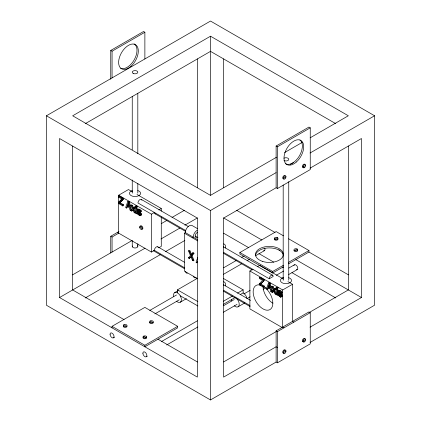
<?xml version="1.0" encoding="UTF-8"?>
<svg xmlns="http://www.w3.org/2000/svg" width="421" height="421" viewBox="0 0 421 421"><rect width="100%" height="100%" fill="white"/><g stroke="black" fill="none" stroke-linecap="round" stroke-linejoin="round"><path stroke-width="0.63" d="M140.225 215.631C142.135 213.573 137.993 212.389 138.199 210.484L138.404 210.363C139.704 210.111 140.061 212.731 141.177 211.616L141.177 210.642C140.503 208.805 136.851 208.506 137.388 210.963C137.546 212.616 140.135 212.984 139.825 214.705L139.614 214.821C138.414 215.178 136.999 211.526 137.309 213.984L139.656 215.668L141.082 215.12L141.319 214.647L140.761 212.737L139.156 211.268L138.788 210.4L138.135 210.779M281.017 296.989C282.928 294.937 278.786 293.753 278.991 291.842L279.191 291.721C280.497 291.469 280.849 294.095 281.97 292.974L281.97 292C281.291 290.164 277.644 289.869 278.181 292.321C278.334 293.979 280.923 294.342 280.618 296.063L280.407 296.179C279.202 296.537 277.792 292.884 278.102 295.342L280.449 297.026L281.875 296.484L282.112 296.005L281.881 294.584L279.739 292.358L279.649 291.464L278.991 291.842M131.515 210.205L129.41 201.785L128.389 201.196L127.731 201.575L125.632 207.564L126.468 208.048L127.031 206.364L129.415 207.737L129.984 210.079L131.752 211.1L133.189 209.811M127.5 206.548L127.126 207.669L126.468 208.048M197.707 257.557L196.028 262.351L196.865 262.836L197.428 261.146M268.524 282.933L269.545 283.522L271.65 291.942L272.308 291.564L270.203 283.144L269.182 282.554L268.524 282.933L266.419 288.922L267.261 289.406L267.824 287.722L270.208 289.101L270.777 291.437L272.545 292.458L273.982 291.169M268.293 287.906L267.914 289.027L267.261 289.406M127.263 205.68L128.221 202.833L129.189 206.79L127.263 205.68L127.921 205.301L128.689 203.022M268.056 287.038L269.014 284.196L269.977 288.148L268.056 287.038L268.714 286.659L269.287 284.954M138.014 209.726L138.462 209.142M190.934 255.037L191.592 254.658L190.097 250.963L189.15 250.416L188.497 250.795L189.445 251.342L190.934 255.037L192.444 253.079L193.102 252.7L194.002 253.221L191.397 256.021L193.35 260.804L194.007 260.425L192.05 255.642M191.971 254.168L193.102 252.7M188.497 250.795L190.418 255.505L188.434 257.968L189.334 258.483L190.881 256.494L192.402 260.257L193.35 260.804M191.15 256.615L189.334 258.483M191.397 256.021L194.002 253.221M134.062 208.932L135.683 212.61L135.025 212.989L133.41 209.311L135.683 207.206L134.783 206.685L132.973 208.421L131.841 205.748L130.878 205.19L131.531 204.811L132.499 205.369L133.625 208.042M131.752 211.1L132.92 209.732L134.057 212.431L135.025 212.989M273.761 289.78L274.418 289.401L273.292 286.727L272.324 286.169L271.666 286.548L272.634 287.106L273.761 289.78L275.576 288.048L276.471 288.564L274.197 290.669L275.818 294.347L276.471 293.969L274.855 290.29M274.418 289.401L275.576 288.048M272.545 292.458L273.713 291.09L274.85 293.79L275.818 294.347M271.65 291.942L273.276 290.201L271.666 286.548M272.308 291.564L273.529 290.258M133.41 209.311L135.683 207.206M274.197 290.669L276.471 288.564M123.458 204.701L122.8 205.08L119.338 203.08L119.996 202.701L123.458 204.701L123.458 205.553L122.8 205.932L118.443 203.417L118.443 202.527L121.785 198.991L118.596 197.149M122.022 199.054L118.443 202.527M259.236 283.886L262.572 280.349L259.383 278.507L259.383 277.655L260.041 277.276L264.167 279.66L264.167 280.523L260.131 284.443L263.593 286.438L264.251 286.059L264.251 286.912L263.593 287.29L259.236 284.775L259.236 283.886L259.889 283.507M119.338 203.08L123.374 199.165L123.374 198.302L119.248 195.918L118.596 196.297L122.716 198.68L123.374 198.302M119.996 202.701L123.374 199.165M260.131 284.443L264.167 280.523M141.082 215.12L139.656 215.668M281.875 296.484L280.449 297.026M137.599 209.647L138.362 209.495L139.861 210.358L140.525 211.021L140.525 211.995M278.392 291.006L279.155 290.853L280.654 291.716L281.312 292.379L281.312 293.353M110.749 79.211L110.749 50.441L143.561 31.496L144.877 32.254L144.877 58.945M110.749 50.441L112.065 51.199L144.877 32.254M276.123 362.055L276.123 330.864L308.935 311.919L310.251 312.677L310.251 343.868L277.439 362.813L276.123 362.055L210.484 399.95L46.421 305.23L46.421 115.791L210.516 21.05L374.579 115.77L374.579 305.209L310.067 342.457M310.166 137.804L348.33 115.77L210.516 36.206L72.67 115.791L210.484 195.355L276.555 157.207M85.205 123.711L210.516 51.362L335.8 123.69M110.749 253.032L110.749 236.265L112.065 237.023L118.627 233.234L118.627 195.228L128.468 189.545L132.573 191.913M127.731 201.575L128.758 202.164L129.41 201.785M131.841 205.748L132.499 205.369M135.599 206.069L136.257 205.69L137.151 206.206L137.151 207.148L136.493 207.527L135.599 207.011L135.599 206.069L136.493 206.585L137.151 206.206M135.651 207.948L136.309 207.569L137.099 208.021L137.099 213.426L136.441 213.805L135.651 213.352L135.651 207.948L136.441 208.4L137.099 208.021M137.451 209.842L138.72 209.09M138.362 209.495L139.019 209.116M138.698 209.605L139.356 209.226M138.172 211.095L138.83 210.716M138.293 211.374L138.951 210.995M138.498 211.647L139.156 211.268M138.804 211.942L139.462 211.563M140.525 211.021L141.177 210.642M137.309 212.963L137.967 212.584L139.951 214.384L139.293 214.763M137.351 212.984L138.009 212.605M139.198 212.273L139.851 211.895M137.588 213.326L138.246 212.947M140.482 211.968L141.177 211.616L140.819 211.158M139.651 212.652L140.309 212.273M137.951 213.768L138.604 213.389M140.109 213.115L140.761 212.737M138.393 214.21L139.046 213.831M140.435 213.605L141.088 213.226M138.893 214.584L139.551 214.205M140.63 214.131L141.288 213.752M140.693 214.705L141.351 214.326M140.667 215.026L141.319 214.647M139.956 215.689L141.23 214.915M110.749 236.265L118.954 231.529M118.627 195.228L151.439 214.168L154.391 212.463A2.784 1.605 -60 0 0 155.375 213.868M158.822 209.905L161.28 208.484L161.28 211.1M276.123 187.766L276.123 146.024L308.935 127.084L310.251 127.842L310.251 169.579L277.439 188.524L276.123 187.766L223.609 218.089L223.609 377.1L276.123 346.778L277.439 347.536M276.123 146.024L277.439 146.782L310.251 127.842M72.533 274.881L131.862 240.628M161.254 223.662L166.9 220.399M171.978 217.468L184.403 210.295M284.533 152.602L302.189 142.409M59.545 297.531L197.36 377.1L197.36 218.089L59.545 138.52L59.545 297.531L145.013 248.19M160.959 238.981L179.756 228.129M184.882 225.172L197.417 217.936M46.421 115.791L210.484 210.511L276.123 172.61M290.269 164.448L293.663 162.485M310.067 153.012L374.579 115.77M118.627 233.113L151.439 252.058L154.391 250.353A2.784 1.605 -60 0 1 156.102 247.111A2.784 1.605 -60 0 1 158.259 247.532M158.822 247.795L161.28 246.374L161.28 216.978M197.749 278.797L184.335 271.05L184.335 233.166L185.324 232.597A5.568 3.215 -60 0 1 187.75 226.993A5.568 3.215 -60 0 1 192.044 225.498L197.67 228.745M283.344 178.293L285.97 176.778M303.031 166.927L305.657 165.411M85.205 297.994L160.39 254.584M165.516 251.626L184.882 240.444M310.067 168.168L361.455 138.504L361.455 297.515L310.067 327.18M192.213 237.712L193.197 237.144A5.568 3.215 -60 0 1 197.133 230.324M189.445 251.342L190.097 250.963M188.434 257.968L189.092 257.589M192.402 260.257L193.055 259.878M196.865 262.836L197.517 262.457M112.049 326.328L144.861 307.383L177.673 326.328L177.673 327.843L144.861 346.788L144.861 345.273L112.049 326.328L112.049 327.843M283.417 266.793L272.697 272.982L239.886 254.037L239.886 252.521L276.139 231.587L283.496 235.834M177.473 292.853L177.473 289.822L197.27 278.392M174.689 292.574L178.062 290.627M149.818 310.403L176.488 295M223.598 267.803L236.086 260.594M241.759 257.315L244.027 256.005M274.829 239.165A1.858 1.074 0 0 0 277.934 238.686A1.858 1.074 0 0 0 275.66 237.376A1.858 1.074 0 0 0 274.829 239.165L277.455 237.649M113.438 337.831L114.575 337.179M154.87 313.913L179.278 299.82M223.546 274.266L241.707 263.778M247.38 260.499L249.653 259.189M255.894 255.589L264.409 250.674M180.256 302.22L186.445 298.647M282.123 327.506L249.874 308.888L249.874 271.003L252.826 269.298A2.784 1.605 -60 0 0 252.895 269.845M257.257 266.74L259.72 265.319L283.507 279.055M294.516 250.532A1.858 1.074 0 0 0 297.621 250.053A1.858 1.074 0 0 0 295.347 248.743A1.858 1.074 0 0 0 294.516 250.532L297.142 249.016M144.861 345.273L177.673 326.328M239.886 252.521L272.697 271.466L283.459 265.251M288.559 262.309L308.951 250.532L308.951 252.047L348.467 274.866M223.362 301.289L232.413 296.063M237.502 293.127L243.159 289.858L243.159 292.89A5.568 3.215 60 0 1 246.964 298.457M288.496 263.862L308.951 252.047M259.383 277.655L263.509 280.039L264.167 279.66M223.34 304.33L235.286 297.437M240.349 294.516L243.159 292.89M269.235 278.77L273.171 276.497A2.784 1.605 -60 0 0 271.203 275.36A2.784 1.605 -60 0 0 269.235 278.77L223.583 252.411M161.627 341.468L197.386 320.823M223.493 305.751L234.276 299.526M243.922 293.958L250.169 290.353M276.276 275.276L283.654 271.019M288.759 268.072L294.437 264.793M269.545 283.522L270.203 283.144M146.25 356.776L147.387 356.119M166.684 344.978L197.896 326.959M223.44 312.214L237.06 304.346M247.274 298.452L250.111 296.81M263.167 289.274L266.004 287.638M282.465 278.134L283.601 277.481M288.706 274.529L297.221 269.614M238.07 306.804L244.822 302.91M272.634 287.106L273.292 286.727M276.392 287.427L277.044 287.048L277.944 287.564L277.944 288.511L277.286 288.89L276.392 288.369L276.392 287.427L277.286 287.943L277.944 287.564M270.777 291.437L271.429 291.058M276.444 289.306L277.102 288.927L277.886 289.385L277.886 294.789L277.234 295.168L276.444 294.711L276.444 289.306L277.234 289.764L277.886 289.385M278.239 291.2L279.512 290.448M279.155 290.853L279.812 290.474M279.491 290.964L280.149 290.585M278.923 292.137L279.581 291.758M249.874 271.003L282.686 289.948L292.532 284.264L292.532 321.391L293.842 322.149M278.965 292.458L279.623 292.079M279.086 292.737L279.739 292.358M279.291 293.005L279.949 292.627M279.597 293.305L280.254 292.927M281.312 292.379L281.97 292M278.102 294.321C279.297 293.211 279.655 296.037 281.06 295.8L280.407 296.179M278.144 294.347L278.797 293.969M279.986 293.632L280.644 293.253M278.381 294.684L279.034 294.305M281.27 293.326L281.97 292.974M280.444 294.016L281.096 293.637M278.739 295.126L279.397 294.747M280.896 294.479L281.554 294.1M279.181 295.574L279.839 295.195M281.223 294.963L281.881 294.584M279.686 295.942L280.339 295.563M280.086 296.126L280.744 295.747M281.423 295.489L282.075 295.11M280.091 296.916L280.749 296.537M281.486 296.063L282.144 295.684M281.454 296.384L282.112 296.005M280.749 297.047L282.023 296.279M223.583 361.955L276.555 331.374M309.025 312.629L348.33 289.937L348.33 146.04M276.123 330.864L277.439 331.622L310.251 312.677M283.344 352.582L285.97 351.067M303.031 341.215L305.657 339.7M288.585 238.775L308.951 250.532M236.623 210.29L275.013 232.455M223.498 217.868L261.888 240.033M278.855 249.827L279.986 250.479M295.826 259.625L361.455 297.515M223.614 233.208L248.669 247.674M258.92 253.595L273.729 262.141M282.27 267.072L283.407 267.73M291.953 272.661L335.8 297.979M136.999 194.47L161.28 208.484M287.938 281.612L292.532 284.264M141.345 199.443L188.382 226.603M223.567 246.916L272.592 275.223M185.587 230.476L137.983 202.996A2.784 1.605 -60 0 1 139.698 199.749A2.784 1.605 -60 0 1 141.856 200.17M195.165 236.007L197.933 237.602M154.97 213.742L185.598 231.424M223.593 253.363L252.279 269.924M185.324 232.597L197.623 239.696M184.335 233.166L197.749 240.907M134.125 207.064L135.025 207.585M274.918 288.427L275.818 288.943M127.921 205.301L128.884 205.853M268.714 286.659L270.156 287.49M260.788 284.064L264.251 286.059M192.444 253.079L193.35 253.6M139.625 227.051A1.858 1.074 60 0 0 141.593 229.503A1.858 1.074 60 0 0 141.593 226.877A1.858 1.074 60 0 0 139.625 227.051L142.251 228.566M223.319 278.407L243.159 289.858M157.754 246.806L184.414 262.199M223.567 284.801L250.563 300.389M154.391 250.353L184.456 267.709M223.583 290.301L250.016 305.562M153.297 250.663L184.466 268.661M223.604 291.253L250.09 306.546M284.001 327.833L282.686 327.075L282.686 289.948M117.312 232.476L118.627 233.234M177.473 289.822L197.881 301.604M180.256 295.789L197.891 305.972M150.108 321.023L152.691 322.512M124.042 319.613L72.67 289.958L72.67 146.055M157.986 339.21L197.502 362.023M123.858 324.812L126.484 326.328M143.545 336.179L146.171 337.695M130.878 205.19L132.483 208.842L130.857 210.584L128.758 202.164M288.753 181.698L288.753 280.281M283.186 184.982L283.186 280.281M277.439 146.782L277.439 188.524M277.439 331.622L277.439 362.813M277.286 287.943L277.286 288.89M277.234 289.764L277.234 295.168M272.697 271.466L272.697 272.982M263.593 286.438L263.593 287.29M263.509 280.039L263.509 280.902M223.64 58.898L223.64 187.682M210.516 36.206L210.516 195.26M210.484 210.511L210.484 399.95M197.391 58.898L197.391 187.682M151.439 214.168L151.439 252.058M137.814 93.241L137.814 153.707M137.814 183.282L137.814 193.139M137.814 243.748L137.814 246.374M136.493 206.585L136.493 207.527M136.441 208.4L136.441 213.805M132.247 96.525L132.247 149.76M132.247 179.993L132.247 193.139M132.247 240.459L132.247 246.374M122.8 205.08L122.8 205.932M122.716 198.68L122.716 199.543M112.065 51.199L112.065 77.89M112.065 237.023L112.065 252.058M284.001 158.212A2.784 1.605 0 0 1 287.938 158.212A2.784 1.605 0 0 1 287.938 160.485A2.784 1.605 0 0 1 284.001 160.485M137.446 245.569A2.784 1.605 0 0 1 135.394 247.969A2.784 1.605 0 0 1 132.341 245.959M264.72 248.106A2.784 1.605 60 0 1 263.525 250.753M293.926 265.519A2.784 1.605 60 0 1 297.221 266.398A2.784 1.605 60 0 1 296.337 269.693M173.668 296.379A5.568 3.215 60 0 1 177.13 292.674A5.568 3.215 60 0 1 181.393 300.057A5.568 3.215 60 0 1 176.452 301.204M236.307 298.179A5.568 3.215 60 0 1 239.091 305.357A5.568 3.215 60 0 1 234.265 305.788M231.482 300.962A5.568 3.215 60 0 1 231.35 299.71M288.753 277.692A5.568 3.215 0 0 1 290.232 282.538A5.568 3.215 0 0 1 281.702 282.538A5.568 3.215 0 0 1 283.186 277.692M137.814 190.55A5.568 3.215 0 0 1 139.298 195.397A5.568 3.215 0 0 1 130.768 195.397A5.568 3.215 0 0 1 132.247 190.55M140.325 226.309A1.858 1.074 60 0 1 142.524 226.893A1.858 1.074 60 0 1 141.935 229.092M264.025 286.812A13.919 8.036 60 0 1 271.608 308.004A13.919 8.036 60 0 1 255.242 300.041A13.919 8.036 60 0 1 260.452 285.075M272.845 303.204A13.919 8.036 60 0 1 263.014 286.759M187.292 273.287A5.568 3.215 -60 0 1 185.456 271.582M223.319 284.77A2.784 1.605 -60 0 1 223.514 285.206M196.112 277.739A5.568 3.215 -60 0 1 193.328 276.129M196.623 237.36A2.784 1.605 -60 0 1 195.233 235.381A2.784 1.605 -60 0 1 197.644 232.381M223.319 246.88A2.784 1.605 -60 0 1 223.514 247.316M223.583 243.927A5.568 3.215 -60 0 1 225.414 247.985M223.583 281.817A5.568 3.215 -60 0 1 225.414 285.87M126.963 326.049A1.858 1.074 0 0 1 124.932 327.391A1.858 1.074 0 0 1 123.564 325.791M146.171 336.937A1.858 1.074 0 0 1 146.282 338.384A1.858 1.074 0 0 1 143.793 338.573A1.858 1.074 0 0 1 143.251 337.158M153.028 322.002A1.858 1.074 0 0 1 151.665 323.602A1.858 1.074 0 0 1 149.629 322.26M297.437 249.995A1.858 1.074 0 0 1 296.068 251.595A1.858 1.074 0 0 1 294.037 250.258M277.749 238.633A1.858 1.074 0 0 1 277.207 240.044A1.858 1.074 0 0 1 274.718 239.854A1.858 1.074 0 0 1 274.829 238.407M255.494 255.931A13.919 8.036 0 0 1 269.414 247.895A13.919 8.036 0 0 1 283.333 255.931M303.688 341.594A1.858 1.074 -60 0 1 302.378 340.963A1.858 1.074 -60 0 1 303.457 338.716A1.858 1.074 -60 0 1 304.957 338.952M284.001 352.961A1.858 1.074 -60 0 1 282.865 351.34A1.858 1.074 -60 0 1 285.138 350.03M284.001 178.672A1.858 1.074 -60 0 1 282.865 177.057A1.858 1.074 -60 0 1 285.138 175.741M303.688 167.305A1.858 1.074 -60 0 1 302.378 166.679A1.858 1.074 -60 0 1 303.457 164.432A1.858 1.074 -60 0 1 304.957 164.669M134.12 43.91A13.919 8.036 -60 0 1 134.341 59.587A13.919 8.036 -60 0 1 120.664 68.255M299.931 139.94A13.919 8.036 -60 0 1 299.263 156.117A13.919 8.036 -60 0 1 285.57 163.764M133.641 73.601A2.784 1.605 0 0 0 137.814 72.207A2.784 1.605 0 0 0 133.641 70.817A2.784 1.605 0 0 0 133.641 73.601M110.076 334.285A2.784 1.605 60 0 0 113.033 337.958A2.784 1.605 60 0 0 113.033 334.021A2.784 1.605 60 0 0 110.076 334.285M142.893 353.23A2.784 1.605 60 0 0 145.845 356.903A2.784 1.605 60 0 0 145.845 352.966A2.784 1.605 60 0 0 142.893 353.23M262.451 261.378A13.919 8.036 0 0 0 283.333 254.416A13.919 8.036 0 0 0 262.451 247.459A13.919 8.036 0 0 0 262.451 261.378M143.929 337.863A1.858 1.074 0 0 0 146.713 336.937A1.858 1.074 0 0 0 143.929 336.011A1.858 1.074 0 0 0 143.929 337.863M123.858 326.328A1.858 1.074 0 0 0 126.963 325.849A1.858 1.074 0 0 0 124.69 324.533A1.858 1.074 0 0 0 123.858 326.328M150.108 322.539A1.858 1.074 0 0 0 153.212 322.06A1.858 1.074 0 0 0 150.939 320.744A1.858 1.074 0 0 0 150.108 322.539M304.683 341.726A1.858 1.074 -60 0 0 305.272 338.847A1.858 1.074 -60 0 0 303.073 340.794A1.858 1.074 -60 0 0 304.683 341.726M284.996 353.093A1.858 1.074 -60 0 0 285.585 350.214A1.858 1.074 -60 0 0 283.386 352.161A1.858 1.074 -60 0 0 284.996 353.093M304.683 167.437A1.858 1.074 -60 0 0 305.272 164.564A1.858 1.074 -60 0 0 303.073 166.511A1.858 1.074 -60 0 0 304.683 167.437M284.996 178.804A1.858 1.074 -60 0 0 285.585 175.931A1.858 1.074 -60 0 0 283.386 177.878A1.858 1.074 -60 0 0 284.996 178.804M131.015 66.229A13.919 8.036 -60 0 0 135.43 44.668A13.919 8.036 -60 0 0 118.964 59.272A13.919 8.036 -60 0 0 131.015 66.229M296.389 161.974A13.919 8.036 -60 0 0 300.805 140.409A13.919 8.036 -60 0 0 284.333 155.012A13.919 8.036 -60 0 0 296.389 161.974"/></g></svg>
